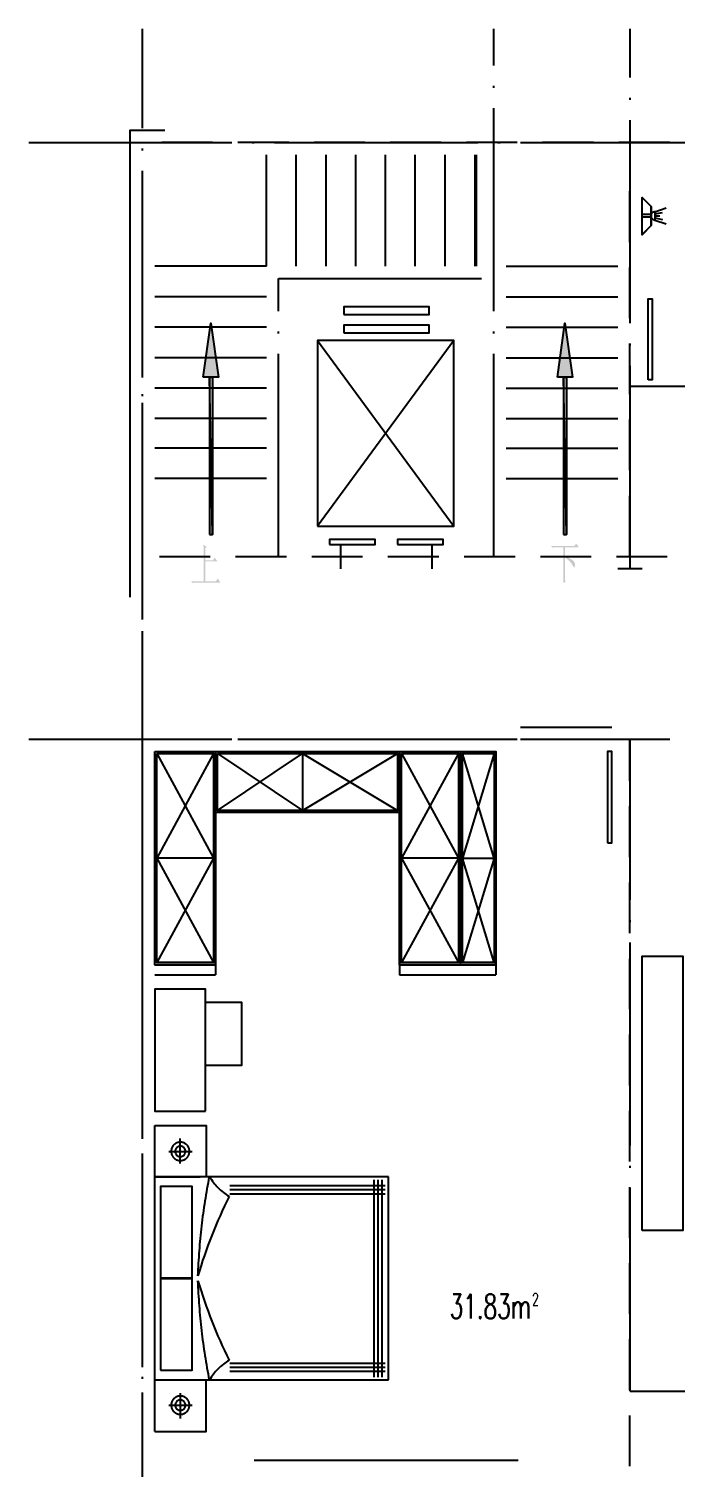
# Model space of a CAD drawing. Header units: millimetres. Extents: x -1120 to 100154, y -9529 to 14223.
# Drawn here: x 84915 to 91280, y 52 to 14223 of the extents above; entities that cross this region are included whole.
import ezdxf

# ---------------------------------------------------------------- set-up
doc = ezdxf.new("R2010")
doc.units = ezdxf.units.MM
doc.linetypes.add('DOTE', pattern=[2.42, 2, -0.2, 0.02, -0.2])
for name, color, linetype in [('A-DOTE', 1, 'Continuous'), ('A-房间名称', 7, 'Continuous'), ('A-立面看线', 7, 'Continuous')]:
    doc.layers.add(name, color=color, linetype=linetype)
doc.styles.add('_TCH_WINDOW', font='SIMPLEX', dxfattribs={"bigfont": 'GBCBIG'})

msp = doc.modelspace()

# ---------------------------------------------------------------- hatches: boundary and pattern name
at = {"layer": 'A-立面看线'}
for points in [[(86633, 10789), (86709, 11322), (86783, 10789)], [(90120, 10789), (90194, 11322), (90268, 10789)], [(86693, 9242), (86724, 9242), (86693, 10789)], [(86724, 9242), (86693, 10789), (86724, 10789)], [(90179, 9242), (90209, 9242), (90179, 10789)], [(90209, 9242), (90179, 10789), (90209, 10789)], [(86635, 9139), (86667, 9120), (86654, 9105), (86654, 8987), (86728, 8987), (86746, 9013), (86772, 8976), (86654, 8976), (86654, 8778), (86757, 8778), (86776, 8807), (86802, 8767), (86556, 8767), (86552, 8767), (86550, 8767), (86548, 8767), (86543, 8767), (86541, 8765), (86537, 8765), (86535, 8765), (86530, 8763), (86528, 8763), (86526, 8763), (86515, 8778), (86637, 8778), (86637, 9074), (86637, 9079), (86637, 9083), (86637, 9087), (86637, 9092), (86637, 9096), (86637, 9100), (86637, 9105), (86637, 9109), (86637, 9113), (86637, 9118), (86635, 9122), (86635, 9126), (86635, 9131), (86635, 9135), (86635, 9139), (86635, 9139)], [(90059, 9126), (90286, 9126), (90305, 9152), (90331, 9115), (90196, 9115), (90196, 9024), (90201, 9022), (90207, 9020), (90212, 9018), (90216, 9015), (90220, 9013), (90225, 9011), (90227, 9011), (90231, 9009), (90236, 9007), (90240, 9005), (90242, 9002), (90246, 9000), (90249, 9000), (90253, 8998), (90255, 8996), (90257, 8994), (90262, 8994), (90264, 8991), (90266, 8989), (90268, 8987), (90270, 8987), (90273, 8985), (90275, 8983), (90275, 8983), (90277, 8981), (90279, 8981), (90279, 8978), (90281, 8976), (90281, 8976), (90283, 8974), (90286, 8970), (90288, 8965), (90290, 8961), (90290, 8959), (90292, 8954), (90292, 8950), (90294, 8946), (90294, 8944), (90294, 8941), (90294, 8937), (90292, 8933), (90292, 8928), (90292, 8928), (90290, 8922), (90288, 8918), (90286, 8918), (90286, 8918), (90283, 8918), (90281, 8918), (90281, 8920), (90279, 8922), (90275, 8926), (90273, 8931), (90270, 8935), (90268, 8939), (90266, 8941), (90266, 8944), (90264, 8946), (90262, 8950), (90262, 8952), (90259, 8954), (90257, 8957), (90255, 8959), (90253, 8961), (90251, 8963), (90249, 8968), (90246, 8970), (90244, 8972), (90242, 8974), (90240, 8976), (90238, 8981), (90233, 8983), (90231, 8985), (90229, 8987), (90227, 8991), (90223, 8994), (90220, 8996), (90216, 8998), (90214, 9002), (90209, 9005), (90205, 9007), (90203, 9011), (90199, 9013), (90196, 9015), (90196, 8837), (90196, 8830), (90196, 8826), (90196, 8820), (90196, 8815), (90196, 8811), (90196, 8807), (90196, 8802), (90196, 8798), (90196, 8793), (90196, 8789), (90196, 8785), (90199, 8780), (90199, 8776), (90199, 8774), (90177, 8763), (90177, 8770), (90177, 8774), (90177, 8780), (90177, 8787), (90177, 8791), (90177, 8798), (90177, 8802), (90177, 8809), (90177, 8813), (90177, 8817), (90177, 8822), (90179, 8826), (90179, 8830), (90179, 8833), (90179, 8837), (90179, 8841), (90179, 8844), (90179, 8846), (90179, 8850), (90179, 8852), (90179, 9115), (90098, 9115), (90096, 9115), (90092, 9115), (90090, 9115), (90085, 9115), (90083, 9113), (90081, 9113), (90077, 9113), (90075, 9111), (90072, 9111), (90070, 9111), (90059, 9126)]]:
    msp.add_hatch(color=256, dxfattribs=at).paths.add_polyline_path(points)

# ---------------------------------------------------------------- linework, layer by layer
at = {"layer": 'A-DOTE', "linetype": 'DOTE', "ltscale": 1000}
for p, q in [((86035, -3697), (86035, 14223)), ((89494, 9022), (89494, 14223)), ((90835, 8902), (90835, 14223)), ((84915, 13103), (100154, 13103)), ((87374, 9022), (87374, 11762)), ((87374, 11761), (89495, 11761)), ((90835, 10703), (92634, 10703)), ((84915, 7223), (90835, 7223)), ((90835, 803), (90835, 7223)), ((90835, 803), (94835, 803))]:
    msp.add_line(p, q, dxfattribs=at)
at = {"layer": 'A-立面看线'}
for points in [[(85915, 8622), (85915, 13223), (86254, 13223)], [(86724, 13101), (86226, 13101)], [(87475, 13101), (86974, 13101)], [(88225, 13101), (87725, 13101)], [(88976, 13101), (88475, 13101)], [(89724, 13101), (89224, 13101)], [(90475, 13101), (89974, 13101)], [(91226, 13101), (90725, 13101)], [(87255, 11883), (87255, 12982)], [(87549, 11883), (87549, 12982)], [(87842, 11883), (87842, 12982)], [(88134, 11883), (88134, 12982)], [(88428, 11883), (88428, 12982)], [(88721, 11883), (88721, 12982)], [(89015, 11883), (89015, 12982)], [(89309, 11883), (89309, 12982)], [(89322, 11883), (89322, 12982)], [(86034, 12288), (86034, 12788)], [(90834, 12122), (90834, 12623)], [(90956, 12194), (91043, 12283), (90956, 12194), (90956, 12560), (91043, 12473)], [(91043, 12473), (90960, 12553)], [(91043, 12392), (91043, 12473)], [(91043, 12473), (91043, 12283), (91043, 12366)], [(91043, 12392), (90956, 12392)], [(91043, 12366), (90956, 12366)], [(91081, 12420), (91077, 12420), (91073, 12420), (91069, 12419), (91065, 12417), (91062, 12416), (91058, 12414), (91055, 12411), (91052, 12409), (91050, 12406), (91047, 12403), (91045, 12399), (91044, 12396), (91042, 12392), (91041, 12388), (91041, 12384), (91041, 12380), (91041, 12376), (91041, 12372), (91042, 12368), (91044, 12365), (91045, 12361), (91047, 12358), (91050, 12355), (91052, 12352), (91055, 12349), (91058, 12347), (91062, 12345), (91065, 12343), (91069, 12342), (91073, 12341), (91077, 12340), (91081, 12340)], [(91080, 12418), (91191, 12457)], [(91080, 12418), (91080, 12338)], [(91080, 12399), (91156, 12414)], [(91080, 12379), (91130, 12379)], [(91080, 12360), (91156, 12344)], [(91080, 12338), (91191, 12301)], [(91043, 12283), (90960, 12201)], [(86034, 11537), (86034, 12038)], [(87255, 11883), (86156, 11883)], [(87549, 11883), (87549, 11883)], [(87842, 11883), (87842, 11883)], [(88134, 11883), (88134, 11883)], [(88428, 11883), (88428, 11883)], [(88721, 11883), (88721, 11883)], [(89015, 11883), (89015, 11883)], [(89309, 11883), (89309, 11883)], [(89322, 11883), (89322, 11883)], [(89615, 11883), (90714, 11883)], [(90834, 11372), (90834, 11872)], [(87255, 11583), (86156, 11583)], [(88016, 11409), (88856, 11409), (88856, 11485), (88016, 11485), (88016, 11409)], [(89615, 11583), (90714, 11583)], [(91014, 10763), (91014, 11563), (91054, 11563), (91054, 10763), (91014, 10763)], [(86034, 10786), (86034, 11287)], [(87255, 11283), (86156, 11283)], [(88016, 11228), (88856, 11228), (88856, 11304), (88016, 11304), (88016, 11228)], [(89615, 11283), (90714, 11283)], [(87757, 11152), (89100, 9324)], [(89100, 11152), (87757, 9324)], [(87757, 9324), (89100, 9324), (89100, 11152), (87757, 11152), (87757, 9324)], [(90834, 10623), (90834, 11122)], [(87255, 10982), (86156, 10982)], [(89615, 10982), (90714, 10982)], [(87255, 10682), (86156, 10682)], [(89615, 10682), (90714, 10682)], [(86034, 10038), (86034, 10538)], [(87255, 10382), (86156, 10382)], [(89615, 10382), (90714, 10382)], [(90834, 9873), (90834, 10373)], [(87255, 10092), (86156, 10092)], [(89615, 10092), (90714, 10092)], [(86034, 9287), (86034, 9788)], [(87255, 9792), (86156, 9792)], [(89615, 9792), (90714, 9792)], [(90834, 9022), (90834, 9622)], [(87875, 9142), (88325, 9142), (88325, 9192), (87875, 9192), (87875, 9142)], [(87986, 9142), (87986, 8902)], [(88547, 9142), (88995, 9142), (88995, 9192), (88547, 9192), (88547, 9142)], [(88884, 9142), (88884, 8902)], [(86034, 8537), (86034, 9037)], [(86702, 9022), (86202, 9022)], [(87453, 9022), (86952, 9022)], [(88201, 9022), (87703, 9022)], [(88952, 9022), (88451, 9022)], [(89703, 9022), (89202, 9022)], [(90451, 9022), (89953, 9022)], [(91202, 9022), (90701, 9022)], [(90956, 8902), (90714, 8902)], [(86034, 7788), (86034, 8287)], [(86034, 7038), (86034, 7538)], [(89755, 7342), (90655, 7342)], [(86156, 7103), (86754, 7103), (86754, 5003), (86156, 5003), (86156, 7103)], [(86226, 7223), (86724, 7223)], [(86754, 7103), (88565, 7103), (88565, 6502), (86754, 6502), (86754, 7103)], [(86974, 7223), (87475, 7223)], [(87725, 7223), (88225, 7223)], [(88475, 7223), (88976, 7223)], [(88565, 7103), (89165, 7103), (89165, 5003), (88565, 5003), (88565, 7103)], [(88565, 5003), (89515, 5003), (89515, 7103)], [(89165, 7103), (89515, 7103), (89515, 5003), (89165, 5003), (89165, 7103)], [(89224, 7223), (89724, 7223)], [(89974, 7223), (90475, 7223)], [(90614, 6202), (90655, 6202), (90655, 7103), (90614, 7103), (90614, 6202)], [(90725, 7223), (91226, 7223)], [(90834, 6814), (90834, 7223)], [(86735, 7083), (86176, 6052)], [(86176, 7083), (86735, 7083), (86735, 5023), (86176, 5023), (86176, 7083)], [(86176, 7083), (86735, 6052), (86176, 6052), (86735, 5023)], [(86774, 7083), (87609, 6522)], [(86774, 7083), (88545, 7083), (88545, 6522), (86774, 6522), (86774, 7083)], [(86774, 6522), (87609, 7083), (87609, 6522), (88545, 7083)], [(87609, 7083), (88545, 6522)], [(89146, 7083), (88584, 6052)], [(88584, 7083), (89146, 7083), (89146, 5023), (88584, 5023), (88584, 7083)], [(88584, 7083), (89146, 6052), (88584, 6052), (89146, 5023)], [(89496, 7083), (89185, 6052)], [(89496, 5023), (89185, 6052), (89496, 6052), (89185, 7083), (89496, 7083), (89496, 5023), (89185, 5023), (89185, 7083)], [(86034, 6287), (86034, 6787)], [(90834, 6063), (90834, 6563)], [(86754, 5003), (86754, 6502)], [(88565, 6502), (86754, 6502)], [(88565, 6502), (88565, 4903)], [(86034, 5539), (86034, 6037)], [(86735, 6052), (86176, 5023)], [(89146, 6052), (88584, 5023)], [(89496, 6052), (89185, 5023)], [(90834, 5312), (90834, 5813)], [(86034, 4788), (86034, 5288)], [(86156, 5003), (86754, 5003)], [(86754, 5003), (86754, 4903)], [(89515, 5003), (89515, 4903)], [(90834, 4564), (90834, 5062)], [(90956, 2386), (90956, 5086), (91354, 5086), (91354, 2386), (90956, 2386)], [(86156, 4903), (86754, 4903)], [(88565, 4903), (89515, 4903)], [(86654, 3561), (86654, 4762), (86156, 4762), (86156, 3561), (86654, 3561)], [(86034, 4037), (86034, 4538)], [(86654, 4633), (87011, 4633), (87011, 4011), (86654, 4011), (86654, 4633)], [(90834, 3813), (90834, 4314)], [(86034, 3289), (86034, 3787)], [(90834, 3063), (90834, 3563)], [(86156, 2912), (86156, 3419)], [(86156, 3419), (86663, 3419), (86663, 2912)], [(86406, 3043), (86406, 3291)], [(86293, 3163), (86524, 3163)], [(86407, 3073), (86412, 3074), (86417, 3074), (86421, 3075), (86426, 3075), (86430, 3076), (86434, 3078), (86438, 3079), (86443, 3081), (86447, 3082), (86450, 3084), (86454, 3087), (86458, 3089), (86461, 3091), (86465, 3094), (86468, 3097), (86471, 3100), (86474, 3103), (86477, 3106), (86480, 3110), (86482, 3113), (86485, 3117), (86487, 3121), (86489, 3125), (86491, 3129), (86492, 3133), (86494, 3137), (86495, 3141), (86496, 3146), (86497, 3150), (86497, 3155), (86498, 3159), (86498, 3164), (86498, 3168), (86497, 3173), (86497, 3178), (86496, 3182), (86495, 3186), (86494, 3191), (86492, 3195), (86491, 3199), (86489, 3203), (86487, 3207), (86485, 3211), (86482, 3214), (86480, 3218), (86477, 3221), (86474, 3224), (86471, 3228), (86468, 3231), (86465, 3233), (86461, 3236), (86458, 3239), (86454, 3241), (86450, 3243), (86447, 3245), (86443, 3247), (86438, 3249), (86434, 3250), (86430, 3251), (86426, 3252), (86421, 3253), (86417, 3254), (86412, 3254), (86407, 3254), (86403, 3254), (86398, 3254), (86394, 3253), (86389, 3252), (86385, 3251), (86381, 3250), (86376, 3249), (86372, 3247), (86368, 3245), (86364, 3243), (86361, 3241), (86357, 3239), (86353, 3236), (86350, 3233), (86347, 3231), (86344, 3228), (86341, 3224), (86338, 3221), (86335, 3218), (86332, 3214), (86330, 3211), (86328, 3207), (86326, 3203), (86324, 3199), (86323, 3195), (86321, 3191), (86320, 3186), (86319, 3182), (86318, 3178), (86318, 3173), (86317, 3168), (86317, 3164), (86317, 3159), (86318, 3155), (86318, 3150), (86319, 3146), (86320, 3141), (86321, 3137), (86323, 3133), (86324, 3129), (86326, 3125), (86328, 3121), (86330, 3117), (86332, 3113), (86335, 3110), (86338, 3106), (86341, 3103), (86344, 3100), (86347, 3097), (86350, 3094), (86353, 3091), (86357, 3089), (86361, 3087), (86364, 3084), (86368, 3082), (86372, 3081), (86376, 3079), (86381, 3078), (86385, 3076), (86389, 3075), (86394, 3075), (86398, 3074), (86403, 3074), (86407, 3073)], [(86407, 3113), (86413, 3113), (86418, 3114), (86423, 3115), (86427, 3117), (86432, 3119), (86436, 3121), (86440, 3124), (86444, 3128), (86447, 3131), (86450, 3135), (86452, 3139), (86454, 3144), (86456, 3149), (86457, 3153), (86458, 3159), (86458, 3164), (86458, 3169), (86457, 3174), (86456, 3179), (86454, 3184), (86452, 3188), (86450, 3192), (86447, 3196), (86444, 3200), (86440, 3203), (86436, 3206), (86432, 3209), (86427, 3211), (86423, 3213), (86418, 3214), (86413, 3215), (86407, 3215), (86402, 3215), (86397, 3214), (86392, 3213), (86387, 3211), (86383, 3209), (86379, 3206), (86375, 3203), (86371, 3200), (86368, 3196), (86365, 3192), (86362, 3188), (86360, 3184), (86359, 3179), (86357, 3174), (86356, 3169), (86356, 3164), (86356, 3159), (86357, 3153), (86359, 3149), (86360, 3144), (86362, 3139), (86365, 3135), (86368, 3131), (86371, 3128), (86375, 3124), (86379, 3121), (86383, 3119), (86387, 3117), (86392, 3115), (86397, 3114), (86402, 3113), (86407, 3113)], [(86034, 2538), (86034, 3039)], [(86663, 3080), (86663, 3080)], [(86156, 913), (86156, 2912)], [(88456, 2912), (86156, 2912)], [(86156, 2912), (86604, 2912)], [(86692, 2916), (86686, 2885), (86680, 2855), (86675, 2825), (86669, 2795), (86664, 2764), (86659, 2734), (86654, 2703), (86649, 2673), (86644, 2643), (86640, 2612), (86636, 2582), (86631, 2551), (86627, 2521), (86623, 2490), (86620, 2460), (86616, 2429), (86612, 2399), (86609, 2368), (86606, 2337), (86603, 2307), (86600, 2276), (86597, 2246), (86595, 2215), (86592, 2184), (86590, 2153), (86588, 2123), (86586, 2092), (86584, 2061), (86582, 2031), (86581, 2000), (86579, 1969), (86578, 1938)], [(86694, 2915), (86703, 2900), (86713, 2886), (86723, 2872), (86733, 2858), (86744, 2845), (86756, 2831), (86767, 2819), (86779, 2806), (86791, 2794), (86804, 2783), (86817, 2771), (86831, 2760), (86844, 2750), (86858, 2740), (86873, 2730), (86887, 2721)], [(88317, 939), (88317, 2882)], [(88356, 939), (88356, 2882)], [(88395, 939), (88395, 2882)], [(88456, 913), (88456, 2912)], [(86213, 1912), (86524, 1912), (86524, 2819), (86213, 2819), (86213, 1912)], [(86888, 2721), (86864, 2673), (86842, 2626), (86820, 2578), (86798, 2530), (86777, 2482), (86756, 2433), (86736, 2385), (86717, 2336), (86698, 2287), (86679, 2238), (86662, 2188), (86644, 2138), (86627, 2089), (86611, 2039), (86596, 1988), (86581, 1938)], [(86896, 2828), (88425, 2828)], [(86896, 2788), (88425, 2788)], [(86896, 2747), (88425, 2747)], [(90834, 2312), (90834, 2812)], [(86034, 1788), (86034, 2288)], [(90834, 1564), (90834, 2064)], [(86213, 1009), (86524, 1009), (86524, 1916), (86213, 1916), (86213, 1009)], [(86578, 1889), (86579, 1858), (86581, 1827), (86582, 1796), (86584, 1766), (86586, 1735), (86588, 1704), (86590, 1674), (86592, 1643), (86595, 1612), (86597, 1582), (86600, 1551), (86603, 1520), (86606, 1490), (86609, 1459), (86612, 1428), (86616, 1398), (86620, 1367), (86623, 1337), (86627, 1306), (86631, 1276), (86636, 1245), (86640, 1215), (86645, 1184), (86649, 1154), (86654, 1124), (86659, 1093), (86664, 1063), (86669, 1033), (86675, 1002), (86680, 972), (86686, 942), (86692, 911)], [(86581, 1889), (86596, 1839), (86611, 1789), (86628, 1739), (86644, 1689), (86662, 1639), (86680, 1590), (86698, 1540), (86717, 1491), (86736, 1442), (86756, 1394), (86777, 1345), (86798, 1297), (86820, 1249), (86842, 1201), (86865, 1154), (86888, 1107)], [(86034, 1039), (86034, 1537)], [(90834, 813), (90834, 1313)], [(86887, 1107), (86873, 1098), (86858, 1088), (86844, 1078), (86831, 1067), (86817, 1056), (86804, 1045), (86791, 1033), (86779, 1021), (86767, 1009), (86755, 996), (86744, 983), (86733, 970), (86723, 956), (86713, 942), (86703, 927), (86694, 913)], [(86896, 1078), (88425, 1078)], [(86896, 1037), (88425, 1037)], [(86896, 998), (88425, 998)], [(86156, 913), (88456, 913)], [(86156, 406), (86156, 913), (86576, 913)], [(86156, 406), (86663, 406), (86663, 913)], [(86034, 289), (86034, 789)], [(86407, 574), (86412, 574), (86417, 574), (86421, 575), (86426, 575), (86430, 576), (86434, 578), (86438, 579), (86443, 581), (86447, 582), (86450, 584), (86454, 587), (86458, 589), (86461, 592), (86465, 594), (86468, 597), (86471, 600), (86474, 603), (86477, 606), (86480, 610), (86482, 613), (86485, 617), (86487, 621), (86489, 625), (86491, 629), (86492, 633), (86494, 637), (86495, 641), (86496, 646), (86497, 650), (86497, 655), (86498, 659), (86498, 664), (86498, 669), (86497, 673), (86497, 678), (86496, 682), (86495, 686), (86494, 691), (86492, 695), (86491, 699), (86489, 703), (86487, 707), (86485, 711), (86482, 714), (86480, 718), (86477, 721), (86474, 725), (86471, 728), (86468, 731), (86465, 734), (86461, 736), (86458, 739), (86454, 741), (86450, 743), (86447, 745), (86443, 747), (86438, 749), (86434, 750), (86430, 751), (86426, 752), (86421, 753), (86417, 754), (86412, 754), (86407, 754), (86403, 754), (86398, 754), (86394, 753), (86389, 752), (86385, 751), (86381, 750), (86376, 749), (86372, 747), (86368, 745), (86364, 743), (86361, 741), (86357, 739), (86353, 736), (86350, 734), (86347, 731), (86344, 728), (86341, 725), (86338, 721), (86335, 718), (86332, 714), (86330, 711), (86328, 707), (86326, 703), (86324, 699), (86323, 695), (86321, 691), (86320, 686), (86319, 682), (86318, 678), (86318, 673), (86317, 669), (86317, 664), (86317, 659), (86318, 655), (86318, 650), (86319, 646), (86320, 641), (86321, 637), (86323, 633), (86324, 629), (86326, 625), (86328, 621), (86330, 617), (86332, 613), (86335, 610), (86338, 606), (86341, 603), (86344, 600), (86347, 597), (86350, 594), (86353, 592), (86357, 589), (86361, 587), (86364, 584), (86368, 582), (86372, 581), (86376, 579), (86381, 578), (86385, 576), (86389, 575), (86394, 575), (86398, 574), (86403, 574), (86407, 574)], [(86407, 613), (86413, 613), (86418, 614), (86423, 615), (86427, 617), (86432, 619), (86436, 621), (86440, 624), (86444, 628), (86447, 631), (86450, 635), (86452, 639), (86454, 644), (86456, 649), (86457, 654), (86458, 659), (86458, 664), (86458, 669), (86457, 674), (86456, 679), (86454, 684), (86452, 688), (86450, 692), (86447, 696), (86444, 700), (86440, 703), (86436, 706), (86432, 709), (86427, 711), (86423, 713), (86418, 714), (86413, 715), (86407, 715), (86402, 715), (86397, 714), (86392, 713), (86387, 711), (86383, 709), (86379, 706), (86375, 703), (86371, 700), (86368, 696), (86365, 692), (86362, 688), (86360, 684), (86359, 679), (86357, 674), (86356, 669), (86356, 664), (86356, 659), (86357, 654), (86359, 649), (86360, 644), (86362, 639), (86365, 635), (86368, 631), (86371, 628), (86375, 624), (86379, 621), (86383, 619), (86387, 617), (86392, 615), (86397, 614), (86402, 613), (86407, 613)], [(86406, 782), (86406, 534)], [(86663, 745), (86663, 745)], [(86293, 663), (86524, 663)], [(90834, 62), (90834, 563)], [(87135, 123), (89735, 123)]]:
    msp.add_lwpolyline(points, dxfattribs=at)
for points in [[(86633, 10789), (86709, 11322), (86783, 10789)], [(90120, 10789), (90194, 11322), (90268, 10789)], [(86693, 9242), (86724, 9242), (86693, 10789)], [(86724, 9242), (86693, 10789), (86724, 10789)], [(90179, 9242), (90209, 9242), (90179, 10789)], [(90209, 9242), (90179, 10789), (90209, 10789)]]:
    msp.add_lwpolyline(points, close=True, dxfattribs=at)

# ---------------------------------------------------------------- texts
at = {"layer": 'A-房间名称', "style": '_TCH_WINDOW', "width": 0.65}
for s, height, p in [('31.83m', 240, (89059, 1517)), ('2', 120, (89872, 1647))]:
    msp.add_text(s, height=height, dxfattribs=at).set_placement(p)

doc.saveas('drawing.dxf')
